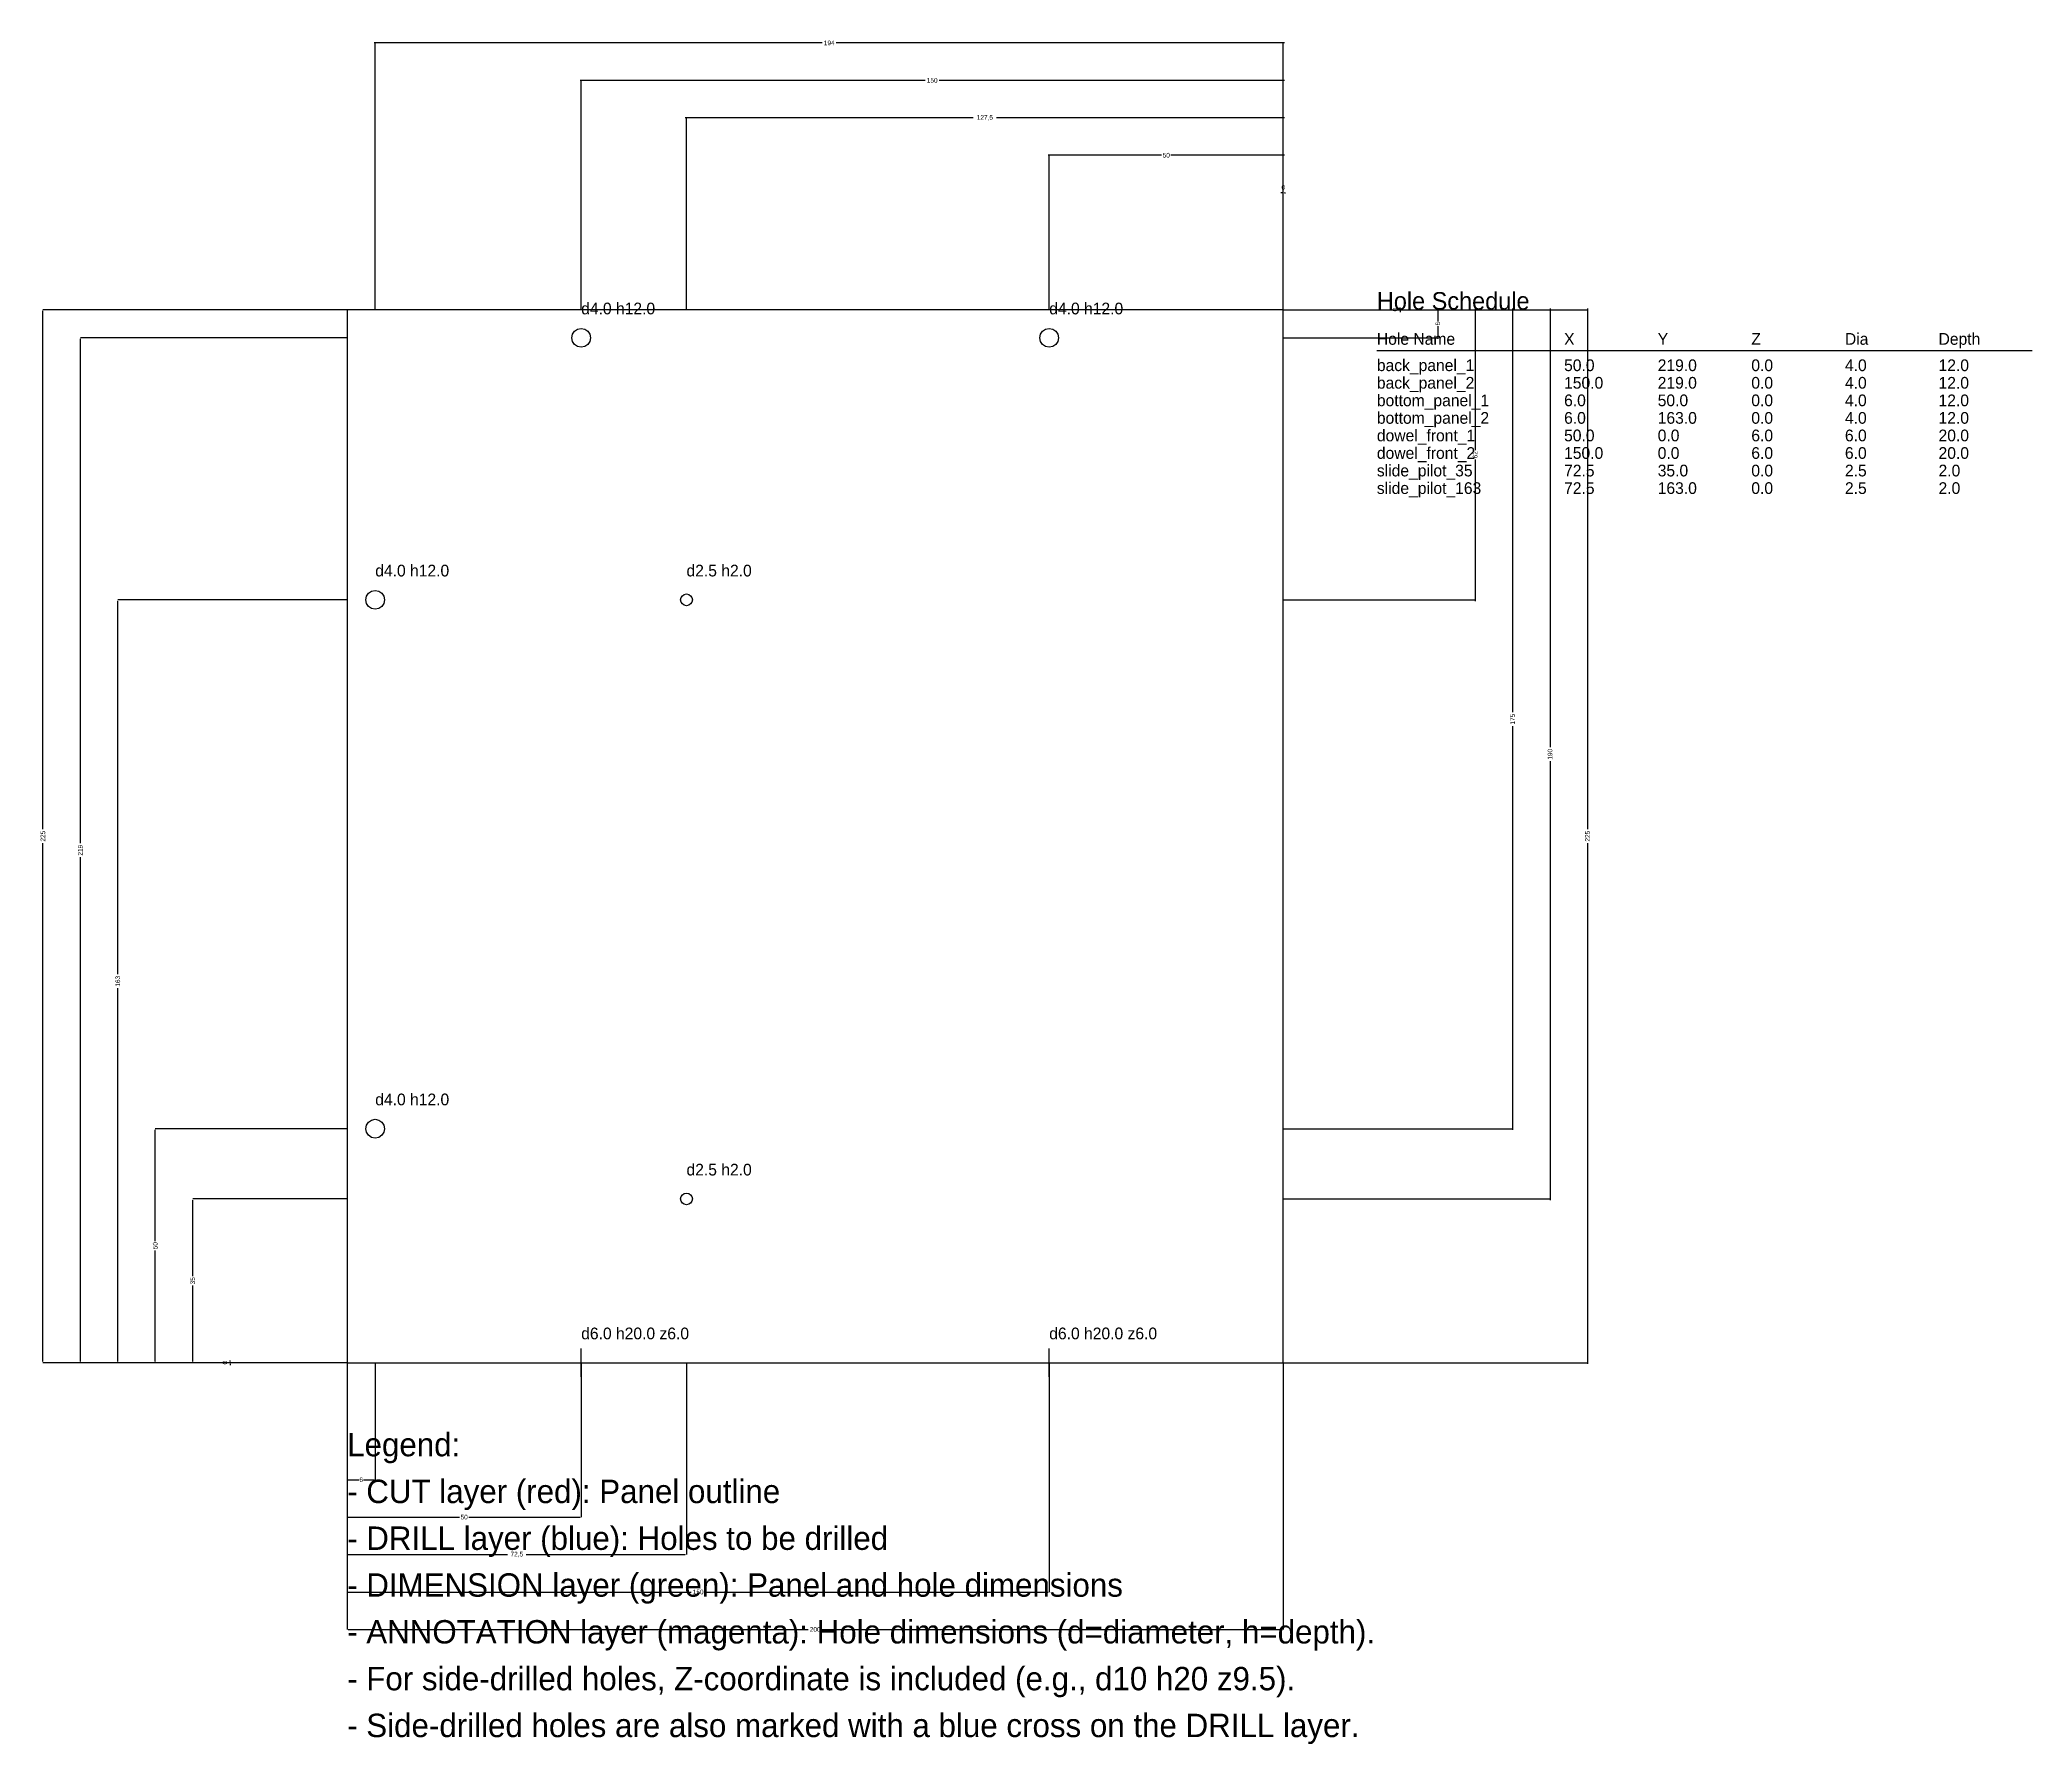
# Model space of a CAD drawing. Header units: millimetres. Extents: x -66 to 360, y -82 to 283.
import ezdxf

# ---------------------------------------------------------------- set-up
doc = ezdxf.new("R2010")
doc.units = ezdxf.units.MM
for name, color, linetype in [('ANNOTATION', 6, 'CONTINUOUS'), ('CUT', 1, 'CONTINUOUS'), ('DIMENSION', 3, 'CONTINUOUS'), ('DRILL', 5, 'CONTINUOUS')]:
    doc.layers.add(name, color=color, linetype=linetype)
doc.dimstyles.get("Standard").update_dxf_attribs({"dimtxt": 2.5, "dimasz": 2.5, "dimexe": 1.25, "dimexo": 0.625, "dimtad": 1, "dimcen": 2.5, "dimazin": 3, "dimtfac": 1, "dimtmove": 0, "dimatfit": 3})

# ---------------------------------------------------------------- blocks, each defined once
blk = doc.blocks.new('_CLOSEDFILLED')
at = {"color": 0, "linetype": 'BYBLOCK'}
blk.add_solid([(-1, 0.2), (0, 0), (-1, -0.2)], dxfattribs=at)
blk = doc.blocks.new('*D1')
for p, q in [((0, 0), (0, -25)), ((6, 0), (6, -25)), ((0.25, -25), (2.5, -25)), ((3.5, -25), (5.75, -25))]:
    blk.add_line(p, q)
at = {"layer": 'Defpoints'}
for p in [(0, 0), (6, 0), (0, -25)]:
    blk.add_point(p, dxfattribs=at)
at = {"layer": 'DIMENSION', "xscale": 0.25, "yscale": 0.25, "rotation": 180}
blk.add_blockref('_CLOSEDFILLED', (0, -25), dxfattribs=at)
at = {"layer": 'DIMENSION', "xscale": 0.25, "yscale": 0.25}
blk.add_blockref('_CLOSEDFILLED', (6, -25), dxfattribs=at)
at = {"layer": 'DIMENSION', "insert": (3, -25), "char_height": 1, "attachment_point": 5}
blk.add_mtext('6', dxfattribs=at)
blk = doc.blocks.new('*D2')
for p, q in [((0, 0), (0, -33)), ((50, 0), (50, -33)), ((0.25, -33), (24, -33)), ((26, -33), (49.75, -33))]:
    blk.add_line(p, q)
at = {"layer": 'Defpoints'}
for p in [(0, 0), (50, 0), (0, -33)]:
    blk.add_point(p, dxfattribs=at)
at = {"layer": 'DIMENSION', "xscale": 0.25, "yscale": 0.25, "rotation": 180}
blk.add_blockref('_CLOSEDFILLED', (0, -33), dxfattribs=at)
at = {"layer": 'DIMENSION', "xscale": 0.25, "yscale": 0.25}
blk.add_blockref('_CLOSEDFILLED', (50, -33), dxfattribs=at)
at = {"layer": 'DIMENSION', "insert": (25, -33), "char_height": 1, "attachment_point": 5}
blk.add_mtext('50', dxfattribs=at)
blk = doc.blocks.new('*D3')
for p, q in [((0, 0), (0, -41)), ((72.5, 0), (72.5, -41)), ((0.25, -41), (34.25, -41)), ((38.25, -41), (72.25, -41))]:
    blk.add_line(p, q)
at = {"layer": 'Defpoints'}
for p in [(0, 0), (72.5, 0), (0, -41)]:
    blk.add_point(p, dxfattribs=at)
at = {"layer": 'DIMENSION', "xscale": 0.25, "yscale": 0.25, "rotation": 180}
blk.add_blockref('_CLOSEDFILLED', (0, -41), dxfattribs=at)
at = {"layer": 'DIMENSION', "xscale": 0.25, "yscale": 0.25}
blk.add_blockref('_CLOSEDFILLED', (72.5, -41), dxfattribs=at)
at = {"layer": 'DIMENSION', "insert": (36.25, -41), "char_height": 1, "attachment_point": 5}
blk.add_mtext('72,5', dxfattribs=at)
blk = doc.blocks.new('*D4')
for p, q in [((0, 0), (0, -49)), ((150, 0), (150, -49)), ((0.25, -49), (73.5, -49)), ((76.5, -49), (149.75, -49))]:
    blk.add_line(p, q)
at = {"layer": 'Defpoints'}
for p in [(0, 0), (150, 0), (0, -49)]:
    blk.add_point(p, dxfattribs=at)
at = {"layer": 'DIMENSION', "xscale": 0.25, "yscale": 0.25, "rotation": 180}
blk.add_blockref('_CLOSEDFILLED', (0, -49), dxfattribs=at)
at = {"layer": 'DIMENSION', "xscale": 0.25, "yscale": 0.25}
blk.add_blockref('_CLOSEDFILLED', (150, -49), dxfattribs=at)
at = {"layer": 'DIMENSION', "insert": (75, -49), "char_height": 1, "attachment_point": 5}
blk.add_mtext('150', dxfattribs=at)
blk = doc.blocks.new('*D5')
for p, q in [((0, 0), (0, -57)), ((200, 0), (200, -57)), ((0.25, -57), (98.5, -57)), ((101.5, -57), (199.75, -57))]:
    blk.add_line(p, q)
at = {"layer": 'Defpoints'}
for p in [(0, 0), (200, 0), (0, -57)]:
    blk.add_point(p, dxfattribs=at)
at = {"layer": 'DIMENSION', "xscale": 0.25, "yscale": 0.25, "rotation": 180}
blk.add_blockref('_CLOSEDFILLED', (0, -57), dxfattribs=at)
at = {"layer": 'DIMENSION', "xscale": 0.25, "yscale": 0.25}
blk.add_blockref('_CLOSEDFILLED', (200, -57), dxfattribs=at)
at = {"layer": 'DIMENSION', "insert": (100, -57), "char_height": 1, "attachment_point": 5}
blk.add_mtext('200', dxfattribs=at)
blk = doc.blocks.new('*D6')
for p, q in [((199.75, 250), (199.5, 250)), ((200, 225), (200, 250)), ((200, 225), (200, 250)), ((200, 250), (200, 250)), ((200.25, 250), (200.5, 250))]:
    blk.add_line(p, q)
at = {"layer": 'Defpoints'}
for p in [(200, 250), (200, 225), (200, 225)]:
    blk.add_point(p, dxfattribs=at)
at = {"layer": 'DIMENSION', "xscale": 0.25, "yscale": 0.25}
blk.add_blockref('_CLOSEDFILLED', (200, 250), dxfattribs=at)
at = {"layer": 'DIMENSION', "xscale": 0.25, "yscale": 0.25, "rotation": 180}
blk.add_blockref('_CLOSEDFILLED', (200, 250), dxfattribs=at)
at = {"layer": 'DIMENSION', "insert": (200, 251.125), "char_height": 1, "attachment_point": 5}
blk.add_mtext('0', dxfattribs=at)
blk = doc.blocks.new('*D7')
for p, q in [((174, 258), (149.75, 258)), ((150, 225), (150, 258)), ((200.25, 258), (176, 258)), ((200, 225), (200, 258))]:
    blk.add_line(p, q)
at = {"layer": 'Defpoints'}
for p in [(200, 258), (150, 225), (200, 225)]:
    blk.add_point(p, dxfattribs=at)
at = {"layer": 'DIMENSION', "xscale": 0.25, "yscale": 0.25}
blk.add_blockref('_CLOSEDFILLED', (150, 258), dxfattribs=at)
at = {"layer": 'DIMENSION', "xscale": 0.25, "yscale": 0.25, "rotation": 180}
blk.add_blockref('_CLOSEDFILLED', (200, 258), dxfattribs=at)
at = {"layer": 'DIMENSION', "insert": (175, 258), "char_height": 1, "attachment_point": 5}
blk.add_mtext('50', dxfattribs=at)
blk = doc.blocks.new('*D8')
for p, q in [((133.75, 266), (72.25, 266)), ((72.5, 225), (72.5, 266)), ((200.25, 266), (138.75, 266)), ((200, 225), (200, 266))]:
    blk.add_line(p, q)
at = {"layer": 'Defpoints'}
for p in [(200, 266), (72.5, 225), (200, 225)]:
    blk.add_point(p, dxfattribs=at)
at = {"layer": 'DIMENSION', "xscale": 0.25, "yscale": 0.25}
blk.add_blockref('_CLOSEDFILLED', (72.5, 266), dxfattribs=at)
at = {"layer": 'DIMENSION', "xscale": 0.25, "yscale": 0.25, "rotation": 180}
blk.add_blockref('_CLOSEDFILLED', (200, 266), dxfattribs=at)
at = {"layer": 'DIMENSION', "insert": (136.25, 266), "char_height": 1, "attachment_point": 5}
blk.add_mtext('127,5', dxfattribs=at)
blk = doc.blocks.new('*D9')
for p, q in [((123.5, 274), (49.75, 274)), ((50, 225), (50, 274)), ((200.25, 274), (126.5, 274)), ((200, 225), (200, 274))]:
    blk.add_line(p, q)
at = {"layer": 'Defpoints'}
for p in [(200, 274), (50, 225), (200, 225)]:
    blk.add_point(p, dxfattribs=at)
at = {"layer": 'DIMENSION', "xscale": 0.25, "yscale": 0.25}
blk.add_blockref('_CLOSEDFILLED', (50, 274), dxfattribs=at)
at = {"layer": 'DIMENSION', "xscale": 0.25, "yscale": 0.25, "rotation": 180}
blk.add_blockref('_CLOSEDFILLED', (200, 274), dxfattribs=at)
at = {"layer": 'DIMENSION', "insert": (125, 274), "char_height": 1, "attachment_point": 5}
blk.add_mtext('150', dxfattribs=at)
blk = doc.blocks.new('*D10')
for p, q in [((101.5, 282), (5.75, 282)), ((6, 225), (6, 282)), ((200.25, 282), (104.5, 282)), ((200, 225), (200, 282))]:
    blk.add_line(p, q)
at = {"layer": 'Defpoints'}
for p in [(200, 282), (6, 225), (200, 225)]:
    blk.add_point(p, dxfattribs=at)
at = {"layer": 'DIMENSION', "xscale": 0.25, "yscale": 0.25}
blk.add_blockref('_CLOSEDFILLED', (6, 282), dxfattribs=at)
at = {"layer": 'DIMENSION', "xscale": 0.25, "yscale": 0.25, "rotation": 180}
blk.add_blockref('_CLOSEDFILLED', (200, 282), dxfattribs=at)
at = {"layer": 'DIMENSION', "insert": (103, 282), "char_height": 1, "attachment_point": 5}
blk.add_mtext('194', dxfattribs=at)
blk = doc.blocks.new('*D11')
for p, q in [((-25, 0.25), (-25, 0.5)), ((0, 0), (-25, 0)), ((0, 0), (-25, 0)), ((-25, 0), (-25, 0)), ((-25, -0.25), (-25, -0.5))]:
    blk.add_line(p, q)
at = {"layer": 'Defpoints'}
for p in [(-25, 0), (0, 0), (0, 0)]:
    blk.add_point(p, dxfattribs=at)
at = {"layer": 'DIMENSION', "xscale": 0.25, "yscale": 0.25}
for rotation in [270, 90]:
    blk.add_blockref('_CLOSEDFILLED', (-25, 0), dxfattribs=dict(at, rotation=rotation))
at = {"layer": 'DIMENSION', "insert": (-26.125, 0), "char_height": 1, "attachment_point": 5, "rotation": 90}
blk.add_mtext('0', dxfattribs=at)
blk = doc.blocks.new('*D12')
for p, q in [((0, 35), (-33, 35)), ((-33, 18.5), (-33, 34.75)), ((-33, 0.25), (-33, 16.5)), ((0, 0), (-33, 0))]:
    blk.add_line(p, q)
at = {"layer": 'Defpoints'}
for p in [(0, 35), (-33, 0), (0, 0)]:
    blk.add_point(p, dxfattribs=at)
at = {"layer": 'DIMENSION', "xscale": 0.25, "yscale": 0.25}
for p, rotation in [((-33, 35), 90), ((-33, 0), 270)]:
    blk.add_blockref('_CLOSEDFILLED', p, dxfattribs=dict(at, rotation=rotation))
at = {"layer": 'DIMENSION', "insert": (-33, 17.5), "char_height": 1, "attachment_point": 5, "rotation": 90}
blk.add_mtext('35', dxfattribs=at)
blk = doc.blocks.new('*D13')
for p, q in [((0, 50), (-41, 50)), ((-41, 26), (-41, 49.75)), ((-41, 0.25), (-41, 24)), ((0, 0), (-41, 0))]:
    blk.add_line(p, q)
at = {"layer": 'Defpoints'}
for p in [(0, 50), (-41, 0), (0, 0)]:
    blk.add_point(p, dxfattribs=at)
at = {"layer": 'DIMENSION', "xscale": 0.25, "yscale": 0.25}
for p, rotation in [((-41, 50), 90), ((-41, 0), 270)]:
    blk.add_blockref('_CLOSEDFILLED', p, dxfattribs=dict(at, rotation=rotation))
at = {"layer": 'DIMENSION', "insert": (-41, 25), "char_height": 1, "attachment_point": 5, "rotation": 90}
blk.add_mtext('50', dxfattribs=at)
blk = doc.blocks.new('*D14')
for p, q in [((0, 163), (-49, 163)), ((-49, 83), (-49, 162.75)), ((-49, 0.25), (-49, 80)), ((0, 0), (-49, 0))]:
    blk.add_line(p, q)
at = {"layer": 'Defpoints'}
for p in [(0, 163), (-49, 0), (0, 0)]:
    blk.add_point(p, dxfattribs=at)
at = {"layer": 'DIMENSION', "xscale": 0.25, "yscale": 0.25}
for p, rotation in [((-49, 163), 90), ((-49, 0), 270)]:
    blk.add_blockref('_CLOSEDFILLED', p, dxfattribs=dict(at, rotation=rotation))
at = {"layer": 'DIMENSION', "insert": (-49, 81.5), "char_height": 1, "attachment_point": 5, "rotation": 90}
blk.add_mtext('163', dxfattribs=at)
blk = doc.blocks.new('*D15')
for p, q in [((0, 219), (-57, 219)), ((-57, 111), (-57, 218.75)), ((-57, 0.25), (-57, 108)), ((0, 0), (-57, 0))]:
    blk.add_line(p, q)
at = {"layer": 'Defpoints'}
for p in [(0, 219), (-57, 0), (0, 0)]:
    blk.add_point(p, dxfattribs=at)
at = {"layer": 'DIMENSION', "xscale": 0.25, "yscale": 0.25}
for p, rotation in [((-57, 219), 90), ((-57, 0), 270)]:
    blk.add_blockref('_CLOSEDFILLED', p, dxfattribs=dict(at, rotation=rotation))
at = {"layer": 'DIMENSION', "insert": (-57, 109.5), "char_height": 1, "attachment_point": 5, "rotation": 90}
blk.add_mtext('219', dxfattribs=at)
blk = doc.blocks.new('*D16')
for p, q in [((0, 225), (-65, 225)), ((-65, 114), (-65, 224.75)), ((-65, 0.25), (-65, 111)), ((0, 0), (-65, 0))]:
    blk.add_line(p, q)
at = {"layer": 'Defpoints'}
for p in [(0, 225), (-65, 0), (0, 0)]:
    blk.add_point(p, dxfattribs=at)
at = {"layer": 'DIMENSION', "xscale": 0.25, "yscale": 0.25}
for p, rotation in [((-65, 225), 90), ((-65, 0), 270)]:
    blk.add_blockref('_CLOSEDFILLED', p, dxfattribs=dict(at, rotation=rotation))
at = {"layer": 'DIMENSION', "insert": (-65, 112.5), "char_height": 1, "attachment_point": 5, "rotation": 90}
blk.add_mtext('225', dxfattribs=at)
blk = doc.blocks.new('*D17')
for p, q in [((200, 225), (225, 225)), ((200, 225), (225, 225)), ((225, 225.25), (225, 225.5)), ((225, 225), (225, 225)), ((225, 224.75), (225, 224.5))]:
    blk.add_line(p, q)
at = {"layer": 'Defpoints'}
for p in [(200, 225), (200, 225), (225, 225)]:
    blk.add_point(p, dxfattribs=at)
at = {"layer": 'DIMENSION', "xscale": 0.25, "yscale": 0.25}
for rotation in [270, 90]:
    blk.add_blockref('_CLOSEDFILLED', (225, 225), dxfattribs=dict(at, rotation=rotation))
at = {"layer": 'DIMENSION', "insert": (223.875, 225), "char_height": 1, "attachment_point": 5, "rotation": 90}
blk.add_mtext('0', dxfattribs=at)
blk = doc.blocks.new('*D18')
for p, q in [((200, 225), (233, 225)), ((233, 225.25), (233, 222.5)), ((233, 221.5), (233, 218.75)), ((200, 219), (233, 219))]:
    blk.add_line(p, q)
at = {"layer": 'Defpoints'}
for p in [(200, 225), (233, 225), (200, 219)]:
    blk.add_point(p, dxfattribs=at)
at = {"layer": 'DIMENSION', "xscale": 0.25, "yscale": 0.25}
for p, rotation in [((233, 225), 270), ((233, 219), 90)]:
    blk.add_blockref('_CLOSEDFILLED', p, dxfattribs=dict(at, rotation=rotation))
at = {"layer": 'DIMENSION', "insert": (233, 222), "char_height": 1, "attachment_point": 5, "rotation": 90}
blk.add_mtext('6', dxfattribs=at)
blk = doc.blocks.new('*D19')
for p, q in [((200, 225), (241, 225)), ((241, 225.25), (241, 195)), ((241, 193), (241, 162.75)), ((200, 163), (241, 163))]:
    blk.add_line(p, q)
at = {"layer": 'Defpoints'}
for p in [(200, 225), (241, 225), (200, 163)]:
    blk.add_point(p, dxfattribs=at)
at = {"layer": 'DIMENSION', "xscale": 0.25, "yscale": 0.25}
for p, rotation in [((241, 225), 270), ((241, 163), 90)]:
    blk.add_blockref('_CLOSEDFILLED', p, dxfattribs=dict(at, rotation=rotation))
at = {"layer": 'DIMENSION', "insert": (241, 194), "char_height": 1, "attachment_point": 5, "rotation": 90}
blk.add_mtext('62', dxfattribs=at)
blk = doc.blocks.new('*D20')
for p, q in [((200, 225), (249, 225)), ((249, 225.25), (249, 139)), ((249, 136), (249, 49.75)), ((200, 50), (249, 50))]:
    blk.add_line(p, q)
at = {"layer": 'Defpoints'}
for p in [(200, 225), (249, 225), (200, 50)]:
    blk.add_point(p, dxfattribs=at)
at = {"layer": 'DIMENSION', "xscale": 0.25, "yscale": 0.25}
for p, rotation in [((249, 225), 270), ((249, 50), 90)]:
    blk.add_blockref('_CLOSEDFILLED', p, dxfattribs=dict(at, rotation=rotation))
at = {"layer": 'DIMENSION', "insert": (249, 137.5), "char_height": 1, "attachment_point": 5, "rotation": 90}
blk.add_mtext('175', dxfattribs=at)
blk = doc.blocks.new('*D21')
for p, q in [((200, 225), (257, 225)), ((257, 225.25), (257, 131.5)), ((257, 128.5), (257, 34.75)), ((200, 35), (257, 35))]:
    blk.add_line(p, q)
at = {"layer": 'Defpoints'}
for p in [(200, 225), (257, 225), (200, 35)]:
    blk.add_point(p, dxfattribs=at)
at = {"layer": 'DIMENSION', "xscale": 0.25, "yscale": 0.25}
for p, rotation in [((257, 225), 270), ((257, 35), 90)]:
    blk.add_blockref('_CLOSEDFILLED', p, dxfattribs=dict(at, rotation=rotation))
at = {"layer": 'DIMENSION', "insert": (257, 130), "char_height": 1, "attachment_point": 5, "rotation": 90}
blk.add_mtext('190', dxfattribs=at)
blk = doc.blocks.new('*D22')
for p, q in [((200, 225), (265, 225)), ((265, 225.25), (265, 114)), ((265, 111), (265, -0.25)), ((200, 0), (265, 0))]:
    blk.add_line(p, q)
at = {"layer": 'Defpoints'}
for p in [(200, 225), (265, 225), (200, 0)]:
    blk.add_point(p, dxfattribs=at)
at = {"layer": 'DIMENSION', "xscale": 0.25, "yscale": 0.25}
for p, rotation in [((265, 225), 270), ((265, 0), 90)]:
    blk.add_blockref('_CLOSEDFILLED', p, dxfattribs=dict(at, rotation=rotation))
at = {"layer": 'DIMENSION', "insert": (265, 112.5), "char_height": 1, "attachment_point": 5, "rotation": 90}
blk.add_mtext('225', dxfattribs=at)

msp = doc.modelspace()

# ---------------------------------------------------------------- linework, layer by layer
at = {"layer": 'ANNOTATION'}
msp.add_line((220, 216.25), (360, 216.25), dxfattribs=at)
at = {"layer": 'CUT'}
msp.add_lwpolyline([(0, 0), (200, 0), (200, 225), (0, 225)], close=True, dxfattribs=at)
at = {"layer": 'DRILL', "color": 5}
for p, q in [((47, 0), (53, 0)), ((50, -3), (50, 3)), ((147, 0), (153, 0)), ((150, -3), (150, 3))]:
    msp.add_line(p, q, dxfattribs=at)
at = {"layer": 'DRILL'}
for points in [[(48, 219), (48.1522, 219.765), (48.5858, 220.414), (49.2346, 220.848), (50, 221), (50.7654, 220.848), (51.4142, 220.414), (51.8478, 219.765), (52, 219), (51.8478, 218.235), (51.4142, 217.586), (50.7654, 217.152), (50, 217), (49.2346, 217.152), (48.5858, 217.586), (48.1522, 218.235)], [(148, 219), (148.152, 219.765), (148.586, 220.414), (149.235, 220.848), (150, 221), (150.765, 220.848), (151.414, 220.414), (151.848, 219.765), (152, 219), (151.848, 218.235), (151.414, 217.586), (150.765, 217.152), (150, 217), (149.235, 217.152), (148.586, 217.586), (148.152, 218.235)], [(4, 163), (4.15224, 163.765), (4.58579, 164.414), (5.23463, 164.848), (6, 165), (6.76537, 164.848), (7.41421, 164.414), (7.84776, 163.765), (8, 163), (7.84776, 162.235), (7.41421, 161.586), (6.76537, 161.152), (6, 161), (5.23463, 161.152), (4.58579, 161.586), (4.15224, 162.235)], [(71.25, 163), (71.3451, 163.478), (71.6161, 163.884), (72.0216, 164.155), (72.5, 164.25), (72.9784, 164.155), (73.3839, 163.884), (73.6548, 163.478), (73.75, 163), (73.6548, 162.522), (73.3839, 162.116), (72.9784, 161.845), (72.5, 161.75), (72.0216, 161.845), (71.6161, 162.116), (71.3451, 162.522)], [(4, 50), (4.15224, 50.7654), (4.58579, 51.4142), (5.23463, 51.8478), (6, 52), (6.76537, 51.8478), (7.41421, 51.4142), (7.84776, 50.7654), (8, 50), (7.84776, 49.2346), (7.41421, 48.5858), (6.76537, 48.1522), (6, 48), (5.23463, 48.1522), (4.58579, 48.5858), (4.15224, 49.2346)], [(71.25, 35), (71.3451, 35.4784), (71.6161, 35.8839), (72.0216, 36.1548), (72.5, 36.25), (72.9784, 36.1548), (73.3839, 35.8839), (73.6548, 35.4784), (73.75, 35), (73.6548, 34.5216), (73.3839, 34.1161), (72.9784, 33.8451), (72.5, 33.75), (72.0216, 33.8451), (71.6161, 34.1161), (71.3451, 34.5216)]]:
    msp.add_lwpolyline(points, close=True, dxfattribs=at)

# ---------------------------------------------------------------- texts
at = {"layer": 'ANNOTATION'}
for s, height, p in [('d4.0 h12.0', 2.5, (50, 224)), ('d4.0 h12.0', 2.5, (150, 224)), ('Hole Schedule', 3.75, (220, 225)), ('Hole Name', 2.5, (220, 217.5)), ('X', 2.5, (260, 217.5)), ('Y', 2.5, (280, 217.5)), ('Z', 2.5, (300, 217.5)), ('Dia', 2.5, (320, 217.5)), ('Depth', 2.5, (340, 217.5)), ('back_panel_1', 2.5, (220, 211.875)), ('50.0', 2.5, (260, 211.875)), ('219.0', 2.5, (280, 211.875)), ('0.0', 2.5, (300, 211.875)), ('4.0', 2.5, (320, 211.875)), ('12.0', 2.5, (340, 211.875)), ('back_panel_2', 2.5, (220, 208.125)), ('150.0', 2.5, (260, 208.125)), ('219.0', 2.5, (280, 208.125)), ('0.0', 2.5, (300, 208.125)), ('4.0', 2.5, (320, 208.125)), ('12.0', 2.5, (340, 208.125)), ('bottom_panel_1', 2.5, (220, 204.375)), ('6.0', 2.5, (260, 204.375)), ('50.0', 2.5, (280, 204.375)), ('0.0', 2.5, (300, 204.375)), ('4.0', 2.5, (320, 204.375)), ('12.0', 2.5, (340, 204.375)), ('bottom_panel_2', 2.5, (220, 200.625)), ('6.0', 2.5, (260, 200.625)), ('163.0', 2.5, (280, 200.625)), ('0.0', 2.5, (300, 200.625)), ('4.0', 2.5, (320, 200.625)), ('12.0', 2.5, (340, 200.625)), ('dowel_front_1', 2.5, (220, 196.875)), ('50.0', 2.5, (260, 196.875)), ('0.0', 2.5, (280, 196.875)), ('6.0', 2.5, (300, 196.875)), ('6.0', 2.5, (320, 196.875)), ('20.0', 2.5, (340, 196.875)), ('slide_pilot_35', 2.5, (220, 189.375)), ('dowel_front_2', 2.5, (220, 193.125)), ('72.5', 2.5, (260, 189.375)), ('150.0', 2.5, (260, 193.125)), ('35.0', 2.5, (280, 189.375)), ('0.0', 2.5, (280, 193.125)), ('0.0', 2.5, (300, 189.375)), ('6.0', 2.5, (300, 193.125)), ('2.5', 2.5, (320, 189.375)), ('6.0', 2.5, (320, 193.125)), ('20.0', 2.5, (340, 193.125)), ('2.0', 2.5, (340, 189.375)), ('slide_pilot_163', 2.5, (220, 185.625)), ('72.5', 2.5, (260, 185.625)), ('163.0', 2.5, (280, 185.625)), ('0.0', 2.5, (300, 185.625)), ('2.5', 2.5, (320, 185.625)), ('2.0', 2.5, (340, 185.625)), ('d4.0 h12.0', 2.5, (6, 168)), ('d2.5 h2.0', 2.5, (72.5, 168)), ('d4.0 h12.0', 2.5, (6, 55)), ('d2.5 h2.0', 2.5, (72.5, 40)), ('d6.0 h20.0 z6.0', 2.5, (50, 5)), ('d6.0 h20.0 z6.0', 2.5, (150, 5)), ('Legend:', 5, (0, -20)), ('- CUT layer (red): Panel outline', 5, (0, -30)), ('- DRILL layer (blue): Holes to be drilled', 5, (0, -40)), ('- DIMENSION layer (green): Panel and hole dimensions', 5, (0, -50)), ('- ANNOTATION layer (magenta): Hole dimensions (d=diameter, h=depth).', 5, (0, -60)), ('- For side-drilled holes, Z-coordinate is included (e.g., d10 h20 z9.5).', 5, (0, -70)), ('- Side-drilled holes are also marked with a blue cross on the DRILL layer.', 5, (0, -80))]:
    msp.add_text(s, height=height, dxfattribs=at).set_placement(p)

# ---------------------------------------------------------------- dimensions: what is measured, and where the dimension line sits
at = {"layer": 'DIMENSION'}
for base, p1, p2, picture, middle in [((200, 282), (200, 225), (6, 225), '*D10', (103, 282)), ((200, 274), (200, 225), (50, 225), '*D9', (125, 274)), ((200, 266), (200, 225), (72.5, 225), '*D8', (136.25, 266)), ((200, 258), (200, 225), (150, 225), '*D7', (175, 258)), ((200, 250), (200, 225), (200, 225), '*D6', (200, 251.125)), ((0, -25), (0, 0), (6, 0), '*D1', (3, -25)), ((0, -33), (0, 0), (50, 0), '*D2', (25, -33)), ((0, -41), (0, 0), (72.5, 0), '*D3', (36.25, -41)), ((0, -49), (0, 0), (150, 0), '*D4', (75, -49)), ((0, -57), (0, 0), (200, 0), '*D5', (100, -57))]:
    dim = msp.add_linear_dim(base=base, p1=p1, p2=p2, dimstyle='Standard', dxfattribs=at)
    dim.commit()
    dim.dimension.update_dxf_attribs({"geometry": picture, "text_midpoint": middle})
for base, p1, p2, picture, middle in [((-65, 0), (0, 0), (0, 225), '*D16', (-65, 112.5)), ((225, 225), (200, 225), (200, 225), '*D17', (223.875, 225)), ((233, 225), (200, 225), (200, 219), '*D18', (233, 222)), ((241, 225), (200, 225), (200, 163), '*D19', (241, 194)), ((249, 225), (200, 225), (200, 50), '*D20', (249, 137.5)), ((257, 225), (200, 225), (200, 35), '*D21', (257, 130)), ((265, 225), (200, 225), (200, 0), '*D22', (265, 112.5)), ((-57, 0), (0, 0), (0, 219), '*D15', (-57, 109.5)), ((-49, 0), (0, 0), (0, 163), '*D14', (-49, 81.5)), ((-41, 0), (0, 0), (0, 50), '*D13', (-41, 25)), ((-33, 0), (0, 0), (0, 35), '*D12', (-33, 17.5)), ((-25, 0), (0, 0), (0, 0), '*D11', (-26.125, 0))]:
    dim = msp.add_linear_dim(base=base, p1=p1, p2=p2, angle=90, dimstyle='Standard', dxfattribs=at)
    dim.commit()
    dim.dimension.update_dxf_attribs({"geometry": picture, "text_midpoint": middle})

doc.saveas('drawing.dxf')
